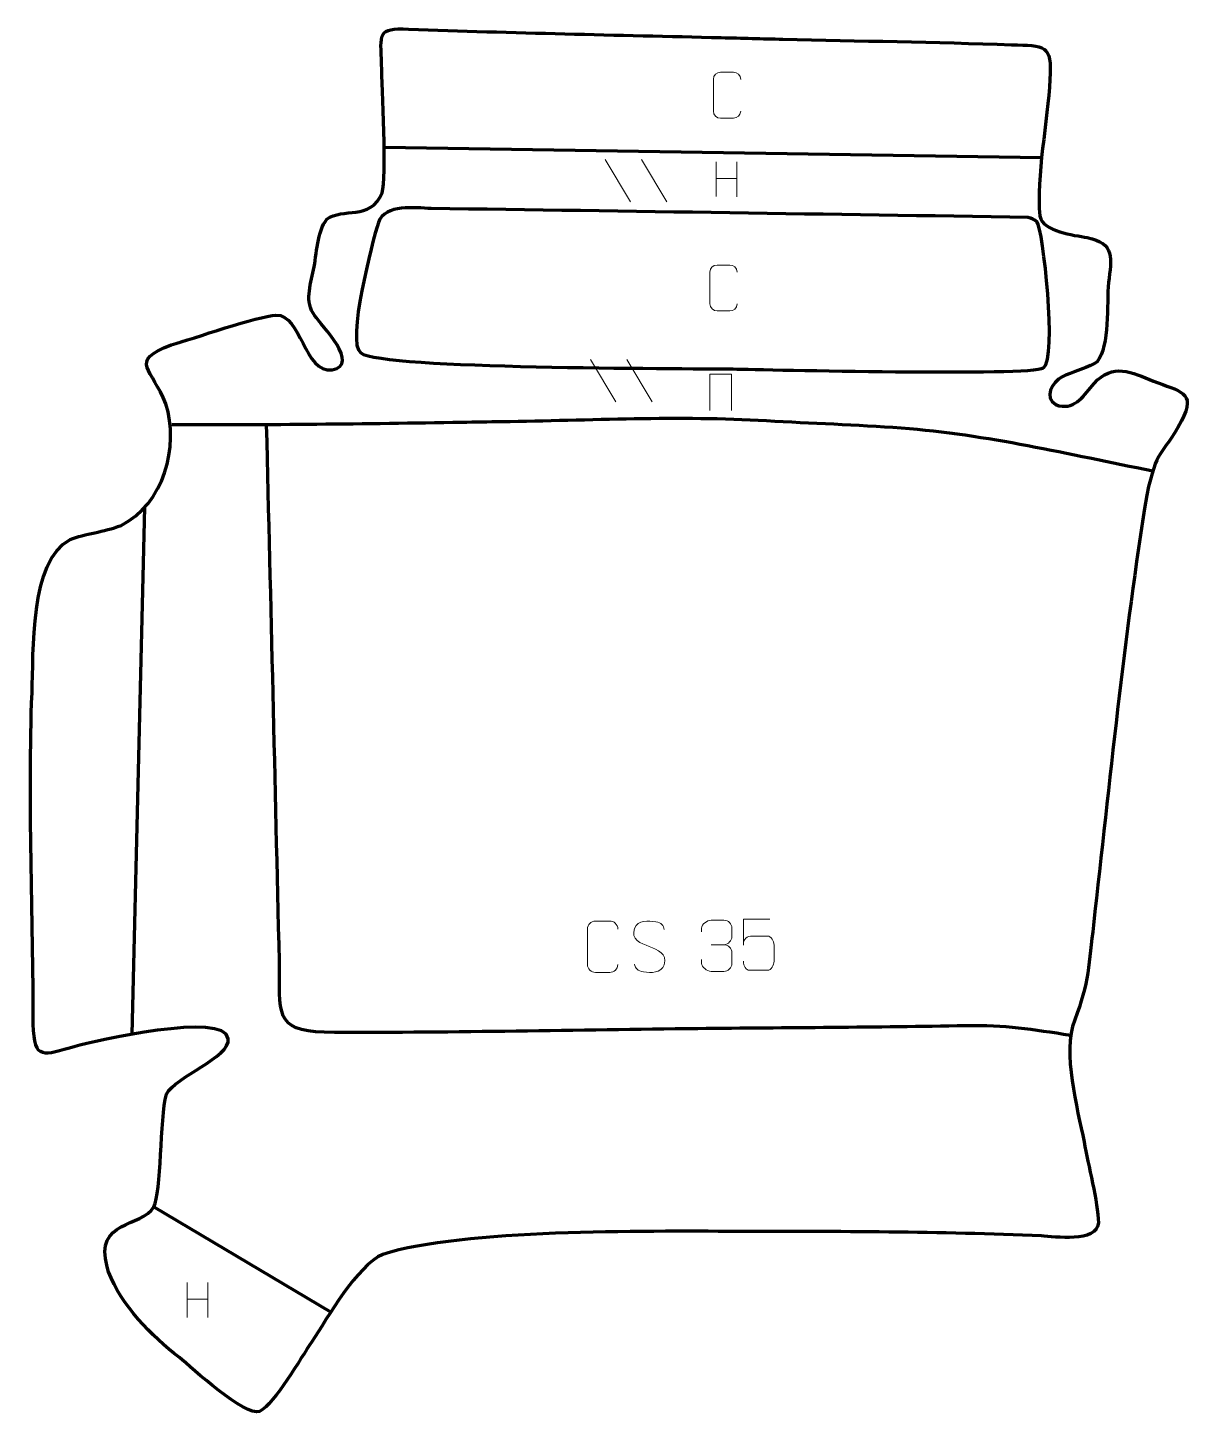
# Model space of a CAD drawing. Header units: millimetres. Extents: x -565 to 4, y 20 to 697.
import ezdxf

# ---------------------------------------------------------------- set-up
doc = ezdxf.new("R2010")
doc.units = ezdxf.units.MM
doc.header["$MEASUREMENT"] = 0
doc.layers.add('layer 2', color=7, linetype='Continuous')
doc.layers.add('layer 3', color=7, linetype='Continuous')

msp = doc.modelspace()

# ---------------------------------------------------------------- linework, layer by layer
at = {"layer": 'layer 2', "color": 140, "lineweight": 158}
for points in [[(-71.6855, 633.2762), (-71.6855, 633.2762), (-391.8803, 638.3068), (-391.8803, 638.3068)], [(-508.5205, 462.9629), (-508.5205, 462.9629), (-514.6984, 206.5936), (-514.6984, 206.5936)], [(-417.8138, 71.2614), (-417.8138, 71.2614), (-503.8425, 122.3975), (-503.8425, 122.3975)]]:
    msp.add_open_spline(points, degree=3, dxfattribs=at)
for points, knots in [([(-78.0507, 604.3007), (-175.0138, 605.6827), (-272.0128, 607.3066), (-368.969, 608.5868), (-368.969, 608.5868), (-376.7528, 608.8731), (-391.2327, 611.0095), (-394.6708, 601.7529), (-394.6708, 601.7529), (-397.5072, 592.738), (-410.4227, 543.4204), (-403.2737, 538.2606), (-403.2737, 538.2606), (-392.3151, 530.3512), (-246.9072, 530.8617), (-221.8214, 530.4697), (-221.8214, 530.4697), (-206.2175, 530.1777), (-76.9862, 527.0239), (-70.8498, 530.9745), (-70.8498, 530.9745), (-63.8967, 535.4507), (-71.093, 599.0687), (-73.8966, 602.0278), (-73.8966, 602.0278), (-75.3912, 603.4532), (-76.4577, 603.7438), (-78.3888, 604.3055)], [0, 0, 0, 0, 0.125, 0.125, 0.125, 0.125, 0.25, 0.25, 0.25, 0.25, 0.375, 0.375, 0.375, 0.375, 0.5, 0.5, 0.5, 0.5, 0.625, 0.625, 0.625, 0.625, 0.75, 0.75, 0.75, 0.75, 1, 1, 1, 1]), ([(-17.5585, 480.7438), (-58.8325, 488.8159), (-97.8369, 498.4857), (-140.0107, 501.6387), (-140.0107, 501.6387), (-161.8804, 503.2737), (-183.8266, 503.8499), (-205.7194, 505.1868), (-205.7194, 505.1868), (-247.8934, 507.7287), (-292.0926, 505.3574), (-334.4989, 504.7355), (-334.4989, 504.7355), (-341.0102, 504.6401), (-347.5213, 504.5414), (-354.0325, 504.4348), (-354.0325, 504.4348), (-401.0807, 503.6372), (-448.1161, 503.0895), (-495.1722, 503.2837)], [0, 0, 0, 0, 0.16666667, 0.16666667, 0.16666667, 0.16666667, 0.33333333, 0.33333333, 0.33333333, 0.33333333, 0.5, 0.5, 0.5, 0.5, 0.66666667, 0.66666667, 0.66666667, 0.66666667, 1, 1, 1, 1]), ([(-57.4719, 205.9665), (-76.6004, 208.788), (-89.0121, 211.0294), (-108.7364, 210.6638), (-108.7364, 210.6638), (-152.166, 209.8674), (-195.5983, 209.6787), (-239.0317, 209.2307), (-239.0317, 209.2307), (-297.9962, 208.5939), (-357.151, 207.2264), (-416.0997, 207.4416), (-416.0997, 207.4416), (-443.9868, 207.5435), (-442.8713, 213.5442), (-442.8409, 238.5246), (-442.8409, 238.5246), (-442.8444, 239.7336), (-442.8509, 240.9416), (-442.8619, 242.1505), (-442.8619, 242.1505), (-444.8738, 329.1288), (-446.9835, 416.107), (-449.0715, 503.0838)], [0, 0, 0, 0, 0.14285714, 0.14285714, 0.14285714, 0.14285714, 0.28571429, 0.28571429, 0.28571429, 0.28571429, 0.42857143, 0.42857143, 0.42857143, 0.42857143, 0.57142857, 0.57142857, 0.57142857, 0.57142857, 0.71428571, 0.71428571, 0.71428571, 0.71428571, 1, 1, 1, 1])]:
    msp.add_open_spline(points, degree=3, knots=knots, dxfattribs=at)
at = {"layer": 'layer 3', "color": 242, "lineweight": 158}
msp.add_open_spline([(-197.6826, 691.0591), (-207.701, 691.3151), (-217.7194, 691.5712), (-227.7378, 691.8272), (-227.7378, 691.8272), (-278.4382, 693.123), (-329.2528, 694.0335), (-379.918, 695.9981), (-379.918, 695.9981), (-395.5021, 696.6024), (-393.4938, 693.7258), (-393.1046, 678.7332), (-393.1046, 678.7332), (-392.8139, 668.3591), (-390.6113, 622.7855), (-392.7982, 616.3072), (-392.7982, 616.3072), (-398.6329, 602.3192), (-412.0576, 609.4266), (-419.7619, 603.3482), (-419.7619, 603.3482), (-424.5116, 597.5076), (-424.6807, 586.2608), (-426.192, 578.7904), (-426.192, 578.7904), (-427.8761, 570.6942), (-430.6481, 563.3565), (-425.6332, 556.3569), (-425.6332, 556.3569), (-422.4357, 551.8939), (-403.107, 532.3469), (-417.2277, 530.0995), (-417.2277, 530.0995), (-430.5978, 527.9716), (-432.4258, 557.2624), (-444.5488, 556.6514), (-444.5488, 556.6514), (-453.2278, 556.214), (-484.8153, 545.3126), (-495.5478, 542.1708), (-495.5478, 542.1708), (-516.8517, 534.0066), (-504.5701, 530.6508), (-498.2053, 513.5552), (-498.2053, 513.5552), (-491.4165, 492.5423), (-499.2237, 464.6167), (-519.8486, 454.3194), (-519.8486, 454.3194), (-528.4899, 450.9406), (-537.456, 450.4054), (-544.8032, 447.3797), (-544.8032, 447.3797), (-564.5749, 437.0146), (-562.493, 392.3093), (-563.3336, 372.7771), (-563.3336, 372.7771), (-565.3887, 320.4595), (-562.6854, 264.2541), (-562.757, 211.4194), (-562.757, 211.4194), (-562.2102, 193.209), (-557.744, 196.3059), (-542.3635, 200.6348), (-542.3635, 200.6348), (-533.1981, 203.0933), (-469.3045, 217.8692), (-467.7388, 204.3856), (-467.7388, 204.3856), (-466.6607, 195.1014), (-493.7472, 186.0455), (-497.8321, 177.3565), (-497.8321, 177.3565), (-501.2307, 165.193), (-500.1368, 129.3483), (-504.0633, 122.4984), (-504.0633, 122.4984), (-509.96, 112.2117), (-533.076, 116.3738), (-526.6891, 93.3526), (-526.6891, 93.3526), (-526.6891, 93.3526), (-526.0044, 90.8848), (-526.0044, 90.8848), (-526.0044, 90.8848), (-520.1081, 74.8182), (-505.0222, 59.3898), (-491.5732, 49.1866), (-491.5732, 49.1866), (-485.564, 44.1664), (-459.3077, 20.0725), (-452.496, 22.8711), (-452.496, 22.8711), (-445.1533, 26.6402), (-432.6528, 48.729), (-427.0709, 56.7898), (-427.0709, 56.7898), (-419.3182, 68.4245), (-405.0942, 93.9807), (-392.5539, 99.3133), (-392.5539, 99.3133), (-353.379, 111.8159), (-264.7235, 110.5887), (-220.4466, 110.5618), (-220.4466, 110.5618), (-171.2231, 110.4925), (-120.8807, 110.5138), (-71.7473, 108.3552), (-71.7473, 108.3552), (-65.2678, 107.9699), (-44.8389, 104.841), (-44.0299, 114.7016), (-44.0299, 114.7016), (-44.1453, 124.783), (-49.1326, 143.0225), (-51.0285, 154.0947), (-51.0285, 154.0947), (-54.2282, 170.8515), (-61.8569, 197.429), (-55.5652, 213.5015), (-55.5652, 213.5015), (-48.7206, 231.2256), (-48.5747, 241.1818), (-46.4495, 259.7359), (-46.4495, 259.7359), (-38.5194, 329.0741), (-31.6652, 400.2648), (-20.5079, 469.0551), (-20.5079, 469.0551), (-15.3471, 492.8839), (-13.6671, 486.5378), (-3.6483, 505.1932), (-3.6483, 505.1932), (4.0841, 519.5912), (-4.7883, 519.5407), (-17.1634, 524.5661), (-17.1634, 524.5661), (-27.8289, 528.9323), (-37.1037, 533.5466), (-46.1566, 523.3769), (-46.1566, 523.3769), (-51.0621, 517.8663), (-54.8467, 510.8644), (-63.2671, 512.5292), (-63.2671, 512.5292), (-63.2671, 512.5292), (-64.8264, 513.1315), (-64.8264, 513.1315), (-64.8264, 513.1315), (-70.5663, 516.6518), (-66.7463, 523.8095), (-61.7385, 526.7048), (-61.7385, 526.7048), (-57.9474, 528.3879), (-47.1031, 531.8262), (-44.6651, 533.9482), (-44.6651, 533.9482), (-38.4727, 541.678), (-40.0422, 562.0235), (-39.1099, 572.5582), (-39.1099, 572.5582), (-37.6457, 584.3005), (-35.6777, 591.7709), (-49.5477, 594.4762), (-49.5477, 594.4762), (-56.0057, 595.7358), (-70.937, 597.092), (-72.5739, 604.9926), (-72.5739, 604.9926), (-74.378, 623.8819), (-68.7456, 651.4234), (-67.6324, 671.457), (-67.6324, 671.457), (-66.6642, 688.881), (-69.9666, 687.7885), (-86.397, 688.3601), (-86.397, 688.3601), (-123.4944, 689.6507), (-160.5798, 690.1741), (-197.6826, 691.0591)], degree=3, knots=[0, 0, 0, 0, 0.02173913, 0.02173913, 0.02173913, 0.02173913, 0.04347826, 0.04347826, 0.04347826, 0.04347826, 0.06521739, 0.06521739, 0.06521739, 0.06521739, 0.08695652, 0.08695652, 0.08695652, 0.08695652, 0.10869565, 0.10869565, 0.10869565, 0.10869565, 0.13043478, 0.13043478, 0.13043478, 0.13043478, 0.15217391, 0.15217391, 0.15217391, 0.15217391, 0.17391304, 0.17391304, 0.17391304, 0.17391304, 0.19565217, 0.19565217, 0.19565217, 0.19565217, 0.2173913, 0.2173913, 0.2173913, 0.2173913, 0.23913043, 0.23913043, 0.23913043, 0.23913043, 0.26086957, 0.26086957, 0.26086957, 0.26086957, 0.2826087, 0.2826087, 0.2826087, 0.2826087, 0.30434783, 0.30434783, 0.30434783, 0.30434783, 0.32608696, 0.32608696, 0.32608696, 0.32608696, 0.34782609, 0.34782609, 0.34782609, 0.34782609, 0.36956522, 0.36956522, 0.36956522, 0.36956522, 0.39130435, 0.39130435, 0.39130435, 0.39130435, 0.41304348, 0.41304348, 0.41304348, 0.41304348, 0.43478261, 0.43478261, 0.43478261, 0.43478261, 0.45652174, 0.45652174, 0.45652174, 0.45652174, 0.47826087, 0.47826087, 0.47826087, 0.47826087, 0.5, 0.5, 0.5, 0.5, 0.52173913, 0.52173913, 0.52173913, 0.52173913, 0.54347826, 0.54347826, 0.54347826, 0.54347826, 0.56521739, 0.56521739, 0.56521739, 0.56521739, 0.58695652, 0.58695652, 0.58695652, 0.58695652, 0.60869565, 0.60869565, 0.60869565, 0.60869565, 0.63043478, 0.63043478, 0.63043478, 0.63043478, 0.65217391, 0.65217391, 0.65217391, 0.65217391, 0.67391304, 0.67391304, 0.67391304, 0.67391304, 0.69565217, 0.69565217, 0.69565217, 0.69565217, 0.7173913, 0.7173913, 0.7173913, 0.7173913, 0.73913043, 0.73913043, 0.73913043, 0.73913043, 0.76086957, 0.76086957, 0.76086957, 0.76086957, 0.7826087, 0.7826087, 0.7826087, 0.7826087, 0.80434783, 0.80434783, 0.80434783, 0.80434783, 0.82608696, 0.82608696, 0.82608696, 0.82608696, 0.84782609, 0.84782609, 0.84782609, 0.84782609, 0.86956522, 0.86956522, 0.86956522, 0.86956522, 0.89130435, 0.89130435, 0.89130435, 0.89130435, 0.91304348, 0.91304348, 0.91304348, 0.91304348, 0.93478261, 0.93478261, 0.93478261, 0.93478261, 0.95652174, 0.95652174, 0.95652174, 0.95652174, 1, 1, 1, 1], dxfattribs=at)
at = {"layer": 'layer 3', "color": 250, "lineweight": 9}
for points, knots in [([(-218.2299, 656.0171), (-218.3551, 653.9361), (-219.8573, 652.6109), (-221.781, 652.6012), (-221.781, 652.6012), (-223.8696, 652.6015), (-225.9582, 652.6015), (-228.0465, 652.6012), (-228.0465, 652.6012), (-229.7707, 652.5068), (-231.5371, 654.1947), (-231.5271, 656.0015), (-231.5271, 656.0015), (-231.5267, 661.1697), (-231.5267, 666.3374), (-231.5271, 671.5048), (-231.5271, 671.5048), (-231.5233, 673.4199), (-229.9588, 674.9598), (-228.0309, 674.9477), (-228.0309, 674.9477), (-225.9479, 674.9477), (-223.8644, 674.9477), (-221.781, 674.9477), (-221.781, 674.9477), (-220.0375, 674.9795), (-218.2538, 673.6436), (-218.2299, 671.4602)], [0, 0, 0, 0, 0.125, 0.125, 0.125, 0.125, 0.25, 0.25, 0.25, 0.25, 0.375, 0.375, 0.375, 0.375, 0.5, 0.5, 0.5, 0.5, 0.625, 0.625, 0.625, 0.625, 0.75, 0.75, 0.75, 0.75, 1, 1, 1, 1]), ([(-219.9397, 562.1588), (-220.0649, 560.0778), (-221.5671, 558.7526), (-223.4908, 558.7429), (-223.4908, 558.7429), (-225.5794, 558.7432), (-227.668, 558.7432), (-229.7563, 558.7429), (-229.7563, 558.7429), (-231.4805, 558.6485), (-233.2469, 560.3364), (-233.2369, 562.1432), (-233.2369, 562.1432), (-233.2365, 567.3114), (-233.2365, 572.4791), (-233.2369, 577.6465), (-233.2369, 577.6465), (-233.2331, 579.5616), (-231.6686, 581.1015), (-229.7407, 581.0894), (-229.7407, 581.0894), (-227.6577, 581.0894), (-225.5742, 581.0894), (-223.4908, 581.0894), (-223.4908, 581.0894), (-221.7473, 581.1212), (-219.9636, 579.7853), (-219.9397, 577.6019)], [0, 0, 0, 0, 0.125, 0.125, 0.125, 0.125, 0.25, 0.25, 0.25, 0.25, 0.375, 0.375, 0.375, 0.375, 0.5, 0.5, 0.5, 0.5, 0.625, 0.625, 0.625, 0.625, 0.75, 0.75, 0.75, 0.75, 1, 1, 1, 1]), ([(-233.2195, 510.2208), (-233.2195, 510.2208), (-233.2195, 528.0081), (-233.2195, 528.0081), (-233.2195, 528.0081), (-233.2195, 528.0081), (-222.7794, 528.0081), (-222.7794, 528.0081), (-222.7794, 528.0081), (-222.7794, 528.0081), (-222.7794, 510.2208), (-222.7794, 510.2208)], [0, 0, 0, 0, 0.25, 0.25, 0.25, 0.25, 0.5, 0.5, 0.5, 0.5, 1, 1, 1, 1]), ([(-278.0378, 240.4825), (-278.1776, 238.1591), (-279.8548, 236.6795), (-282.0025, 236.6687), (-282.0025, 236.6687), (-284.3344, 236.6691), (-286.6663, 236.6691), (-288.9978, 236.6687), (-288.9978, 236.6687), (-290.9228, 236.5633), (-292.8949, 238.4478), (-292.8837, 240.4651), (-292.8837, 240.4651), (-292.8833, 246.2352), (-292.8833, 252.0049), (-292.8837, 257.7742), (-292.8837, 257.7742), (-292.8795, 259.9123), (-291.1328, 261.6315), (-288.9804, 261.618), (-288.9804, 261.618), (-286.6547, 261.618), (-284.3286, 261.618), (-282.0025, 261.618), (-282.0025, 261.618), (-280.0559, 261.6535), (-278.0645, 260.162), (-278.0378, 257.7244)], [0, 0, 0, 0, 0.125, 0.125, 0.125, 0.125, 0.25, 0.25, 0.25, 0.25, 0.375, 0.375, 0.375, 0.375, 0.5, 0.5, 0.5, 0.5, 0.625, 0.625, 0.625, 0.625, 0.75, 0.75, 0.75, 0.75, 1, 1, 1, 1]), ([(-262.7279, 249.3145), (-266.9762, 250.7849), (-271.8843, 252.5807), (-269.8792, 258.101), (-269.8792, 258.101), (-268.3757, 262.2409), (-263.1621, 261.8524), (-259.5585, 261.2513), (-259.5585, 261.2513), (-256.6979, 260.7741), (-255.8332, 259.5609), (-255.5226, 257.4768)], [0, 0, 0, 0, 0.25, 0.25, 0.25, 0.25, 0.5, 0.5, 0.5, 0.5, 1, 1, 1, 1]), ([(-237.2687, 256.3867), (-237.2687, 256.3867), (-237.2687, 258.2439), (-237.2687, 258.2439), (-237.2687, 258.2439), (-237.283, 259.9858), (-234.6185, 262.1039), (-232.5594, 262.0812), (-232.5594, 262.0812), (-230.4953, 262.0812), (-228.4313, 262.0812), (-226.3676, 262.0812), (-226.3676, 262.0812), (-224.1731, 262.09), (-222.5748, 260.2432), (-222.5304, 258.3311), (-222.5304, 258.3311), (-222.5308, 256.896), (-222.5308, 255.4609), (-222.5304, 254.0254), (-222.5304, 254.0254), (-222.579, 252.3719), (-224.1816, 250.1419), (-226.3799, 250.1519), (-226.3799, 250.1519), (-224.1762, 250.1407), (-222.5682, 248.3375), (-222.5142, 246.278), (-222.5142, 246.278), (-222.5146, 244.4933), (-222.5146, 242.7086), (-222.5142, 240.9235), (-222.5142, 240.9235), (-222.5041, 238.8621), (-224.559, 237.099), (-226.3799, 237.1071), (-226.3799, 237.1071), (-228.4452, 237.1074), (-230.5104, 237.1074), (-232.576, 237.1071), (-232.576, 237.1071), (-234.7446, 237.1186), (-237.2756, 239.5188), (-237.2942, 240.9806), (-237.2942, 240.9806), (-237.2942, 240.9806), (-237.2942, 242.8892), (-237.2942, 242.8892)], [0, 0, 0, 0, 0.07692308, 0.07692308, 0.07692308, 0.07692308, 0.15384615, 0.15384615, 0.15384615, 0.15384615, 0.23076923, 0.23076923, 0.23076923, 0.23076923, 0.30769231, 0.30769231, 0.30769231, 0.30769231, 0.38461538, 0.38461538, 0.38461538, 0.38461538, 0.46153846, 0.46153846, 0.46153846, 0.46153846, 0.53846154, 0.53846154, 0.53846154, 0.53846154, 0.61538462, 0.61538462, 0.61538462, 0.61538462, 0.69230769, 0.69230769, 0.69230769, 0.69230769, 0.76923077, 0.76923077, 0.76923077, 0.76923077, 0.84615385, 0.84615385, 0.84615385, 0.84615385, 1, 1, 1, 1]), ([(-204.0667, 262.5963), (-204.0667, 262.5963), (-216.9184, 262.5963), (-216.9184, 262.5963), (-216.9184, 262.5963), (-216.9181, 258.3657), (-216.9181, 254.1348), (-216.9184, 249.9036), (-216.9184, 249.9036), (-216.9187, 253.2137), (-215.2877, 254.2855), (-212.4757, 254.346), (-212.4757, 254.346), (-210.0361, 254.3463), (-207.5966, 254.3463), (-205.1574, 254.346), (-205.1574, 254.346), (-203.5076, 254.3528), (-202.0327, 251.9723), (-202.0042, 249.9036), (-202.0042, 249.9036), (-202.0045, 247.3163), (-202.0045, 244.7287), (-202.0042, 242.141), (-202.0042, 242.141), (-201.958, 240.1816), (-203.4574, 237.7453), (-205.0833, 237.6868), (-205.0833, 237.6868), (-207.0398, 237.6871), (-211.9348, 237.6871), (-213.8918, 237.6868), (-213.8918, 237.6868), (-215.7373, 237.678), (-216.8444, 239.6428), (-216.8652, 242.1939)], [0, 0, 0, 0, 0.1, 0.1, 0.1, 0.1, 0.2, 0.2, 0.2, 0.2, 0.3, 0.3, 0.3, 0.3, 0.4, 0.4, 0.4, 0.4, 0.5, 0.5, 0.5, 0.5, 0.6, 0.6, 0.6, 0.6, 0.7, 0.7, 0.7, 0.7, 0.8, 0.8, 0.8, 0.8, 1, 1, 1, 1]), ([(-262.7279, 249.3144), (-258.7093, 247.6677), (-253.6798, 245.7794), (-255.5138, 240.4191), (-255.5138, 240.4191), (-256.9736, 236.1527), (-261.8844, 236.4094), (-265.6105, 236.9641), (-265.6105, 236.9641), (-268.3605, 237.3739), (-269.5814, 238.5874), (-269.9594, 240.6996)], [0, 0, 0, 0, 0.25, 0.25, 0.25, 0.25, 0.5, 0.5, 0.5, 0.5, 1, 1, 1, 1])]:
    msp.add_open_spline(points, degree=3, knots=knots, dxfattribs=at)
for points in [[(-284.2751, 632.3975), (-284.2751, 632.3975), (-271.9108, 611.8532), (-271.9108, 611.8532)], [(-284.2751, 632.3975), (-284.2751, 632.3975), (-271.9108, 611.8532), (-271.9108, 611.8532)], [(-266.5452, 632.3975), (-266.5452, 632.3975), (-254.1809, 611.8532), (-254.1809, 611.8532)], [(-266.5452, 632.3975), (-266.5452, 632.3975), (-254.1809, 611.8532), (-254.1809, 611.8532)], [(-230.1847, 631.2984), (-230.1847, 631.2984), (-230.1847, 614.3777), (-230.1847, 614.3777)], [(-220.1847, 631.2984), (-220.1847, 631.2984), (-220.1847, 614.2575), (-220.1847, 614.2575)], [(-230.1714, 623.1842), (-230.1714, 623.1842), (-220.1847, 623.1842), (-220.1847, 623.1842)], [(-291.421, 535.0307), (-291.421, 535.0307), (-279.0567, 514.4864), (-279.0567, 514.4864)], [(-291.421, 535.0307), (-291.421, 535.0307), (-279.0567, 514.4864), (-279.0567, 514.4864)], [(-273.6911, 535.0307), (-273.6911, 535.0307), (-261.3268, 514.4864), (-261.3268, 514.4864)], [(-273.6911, 535.0307), (-273.6911, 535.0307), (-261.3268, 514.4864), (-261.3268, 514.4864)], [(-232.559, 250.1415), (-232.559, 250.1415), (-226.3626, 250.1415), (-226.3626, 250.1415)], [(-487.7067, 85.6044), (-487.7067, 85.6044), (-487.7067, 68.6837), (-487.7067, 68.6837)], [(-477.7067, 85.6044), (-477.7067, 85.6044), (-477.7067, 68.5635), (-477.7067, 68.5635)], [(-487.6934, 77.4902), (-487.6934, 77.4902), (-477.7067, 77.4902), (-477.7067, 77.4902)]]:
    msp.add_open_spline(points, degree=3, dxfattribs=at)

doc.saveas('drawing.dxf')
